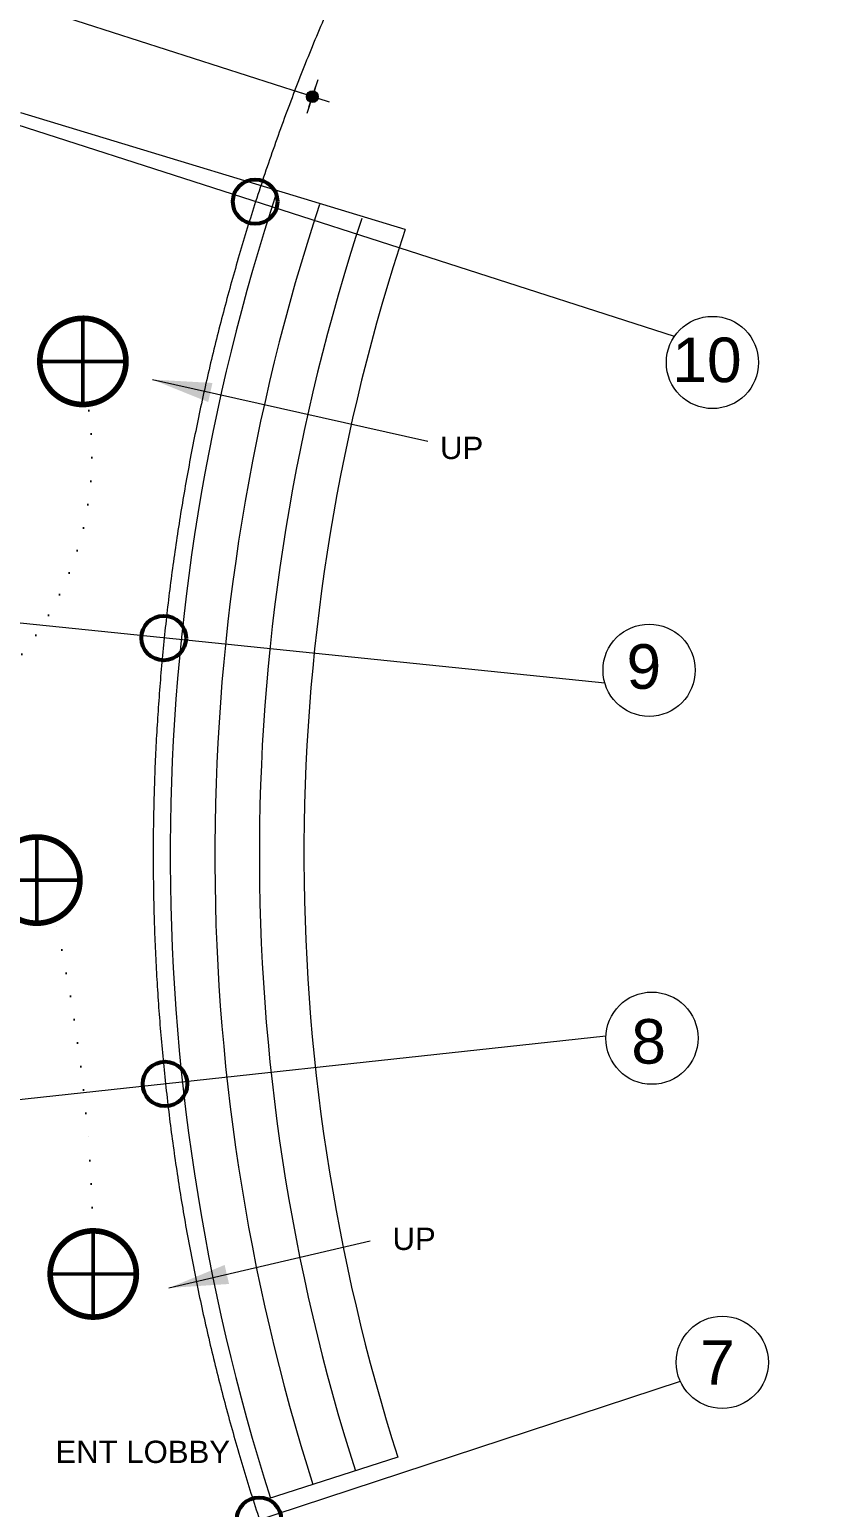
# Model space of a CAD drawing. Header units: millimetres. Extents: x -582 to 488037, y -1142837 to 903.
# Drawn here: x 376250 to 381541, y -1114042 to -1104098 of the extents above; entities that cross this region are included whole.
import ezdxf

# ---------------------------------------------------------------- set-up
doc = ezdxf.new("R2010")
doc.units = ezdxf.units.MM
doc.header["$PDMODE"] = 3
doc.linetypes.add('CENTERX2', pattern=[101.6, 63.5, -12.7, 12.7, -12.7])
doc.linetypes.add('DOT2', pattern=[3.175, 0, -3.175])
doc.layers.add('A New CL', color=7, linetype='CENTERX2', lineweight=13, true_color=0x18bbcd)
doc.layers.add('Pipe line', color=7, linetype='Continuous', lineweight=60, true_color=0x0070ff)
for name, color, linetype, lineweight in [('COLUMN-HATCH', 1, 'Continuous', 53), ('Dimension', 5, 'Continuous', 13), ('dw', 92, 'Continuous', 15), ('hatch', 9, 'Continuous', 0), ('stair', 20, 'Continuous', 20), ('TEXT-ANNO', 10, 'Continuous', 15)]:
    doc.layers.add(name, color=color, linetype=linetype, lineweight=lineweight)
doc.layers.add('E_Electrical Layout', color=210, linetype='Continuous')
doc.layers.add('E_Switch', color=30, linetype='DOT2')
doc.styles.add('Arial', font='arial.ttf')
doc.dimstyles.new('A_ Detail', dxfattribs={"dimtxt": 250, "dimasz": 80, "dimexe": 75, "dimexo": 0, "dimgap": 4, "dimtad": 1, "dimdec": 0, "dimzin": 1, "dimdsep": 46, "dimtxsty": 'Arial', "dimblk": 'dot 2', "dimcen": 0.09375, "dimclrd": 5, "dimclre": 5, "dimclrt": 256, "dimadec": 0, "dimazin": 0, "dimtfac": 0.75, "dimtdec": 0, "dimtix": 1, "dimtmove": 1, "dimatfit": 3, "dimfxl": 75, "dimfxlon": 1, "dimtolj": 1, "dimtzin": 0, "dimlwd": 13, "dimlwe": 9, "dimarcsym": 0})

# ---------------------------------------------------------------- blocks, each defined once
blk = doc.blocks.new('A$C115C1E31')
blk.add_circle((-22.2, 85.8), 150)
blk = doc.blocks.new('dot1')
at = {"layer": 'hatch'}
h = blk.add_hatch(color=256, dxfattribs=at)
edge = h.paths.add_edge_path()
edge.add_arc((0, 0), 1, 0, 360)
for p, q in [((0, 3), (0, -3)), ((3, 0), (-3, 0))]:
    blk.add_line(p, q, dxfattribs=at)
blk.add_circle((0, 0), 1, dxfattribs=at)
blk = doc.blocks.new('dot 2')
at = {"layer": 'hatch', "xscale": 0.5, "yscale": 0.5, "zscale": 0.5}
blk.add_blockref('dot1', (0, 0), dxfattribs=at)
blk = doc.blocks.new('*D125')
at = {"layer": 'DEFPOINTS', "color": 0, "transparency": 16777216}
for p in [(369059.9, -1102450.5), (378154.3, -1104549.6), (377911.9, -1105302.2)]:
    blk.add_point(p, dxfattribs=at)
at = {"layer": 'Dimension', "color": 5, "lineweight": 9, "transparency": 16777216}
for p, q in [((369279.3, -1101769.3), (369325.3, -1101626.5)), ((378131.3, -1104620.9), (378177.3, -1104478.2))]:
    blk.add_line(p, q, dxfattribs=at)
at = {"layer": 'Dimension', "color": 5, "lineweight": 13, "transparency": 16777216}
blk.add_line((369378.5, -1101722.4), (378078.2, -1104525), dxfattribs=at)
at = {"layer": 'Dimension', "color": 5, "lineweight": 13, "transparency": 16777216, "xscale": 80, "yscale": 80, "zscale": 80}
for p, rotation in [((369302.3, -1101697.9), 162.1438264537697), ((378154.3, -1104549.6), 342.1438264537697)]:
    blk.add_blockref('dot 2', p, dxfattribs=dict(at, rotation=rotation))
at = {"layer": 'Dimension', "transparency": 16777216, "insert": (373757.7, -1103032.4), "char_height": 180, "attachment_point": 5, "rotation": 342.14383, "style": 'Arial'}
blk.add_mtext('\\A1;9300', dxfattribs=at)
blk = doc.blocks.new('mb')
at = {"const_width": 20}
blk.add_lwpolyline([(18.1, 151.2, -0.887546), (18.1, -151.2, -1.126702), (18.1, 151.2, -0.226057)], format="xyb", dxfattribs=at)
at = {"const_width": 12.5}
for points in [[(0, -151.2), (0, 151.2)], [(-151.2, 0), (151.2, 0)]]:
    blk.add_lwpolyline(points, dxfattribs=at)
blk = doc.blocks.new('A$C08380FCA')
blk.add_blockref('mb', (162.3, 162.2))

msp = doc.modelspace()

# ---------------------------------------------------------------- linework, layer by layer
at = {"layer": 'A New CL', "ltscale": 100}
for p, q in [((380591.6, -1106163.2), (365508.6, -1101307.2)), ((380123.3, -1108494.9), (363742.9, -1106820.5)), ((380130.3, -1110871), (364035.3, -1112611.8)), ((380631.5, -1113193.6), (363274, -1118894.6))]:
    msp.add_line(p, q, dxfattribs=at)
for centre, radius, start, end in [((391421.3, -1109649.8), 23338.9, 157.31549, 262.65238), ((391421.2, -1109649.8), 18838.9, 156.59353, 250.8801), ((391421.3, -1109649.8), 14338.9, 155.84824, 162.15401), ((391421.3, -1109649.8), 14338.9, 162.15401, 174.16331), ((391421.3, -1109649.8), 14338.9, 174.16331, 186.17297), ((391421.3, -1109649.8), 14338.9, 186.17297, 198.18236)]:
    msp.add_arc(centre, radius, start, end, dxfattribs=at)
at = {"layer": 'Dimension'}
for centre in [(380847.8, -1106338), (380421.4, -1108408.8), (380440.3, -1110884.5), (380914.1, -1113065.4)]:
    msp.add_circle(centre, 310.3, dxfattribs=at)
at = {"layer": 'E_Switch', "ltscale": 50}
for centre, radius, start, end in [((374523.2, -1106959.5), 2145.8, 295.88596, 13.46224), ((365801.9, -1112433.1), 10878.3, 359.64777, 13.03261)]:
    msp.add_arc(centre, radius, start, end, dxfattribs=at)
at = {"layer": 'stair'}
for p, q in [((378779, -1105442.6), (376191.3, -1104658.2)), ((378729.3, -1113704.4), (377851, -1113985.6))]:
    msp.add_line(p, q, dxfattribs=at)
for radius, start, end in [(13923.9, 161.69085, 197.71848), (13623.9, 161.69085, 197.71769), (13323.9, 161.59331, 197.71685)]:
    msp.add_arc((391421.2, -1109649.8), radius, start, end, dxfattribs=at)
at = {"layer": 'TEXT-ANNO'}
msp.add_arc((391421.2, -1109649.8), 14223.9, 161.69085, 197.71925, dxfattribs=at)

# ---------------------------------------------------------------- block references
at = {"layer": 'COLUMN-HATCH', "rotation": 358.2021055428715}
for p in [(377788.6, -1105342.6), (377173, -1108278.8), (377181.8, -1111278.8), (377814.6, -1114211.3)]:
    msp.add_blockref('A$C115C1E31', p, dxfattribs=at)
at = {"layer": 'E_Electrical Layout', "xscale": 1.905, "yscale": 1.905, "zscale": 1.905}
for p in [(376299.9, -1106639.9), (375989.9, -1110129.9), (376369.9, -1112779.9)]:
    msp.add_blockref('A$C08380FCA', p, dxfattribs=at)

# ---------------------------------------------------------------- texts
at = {"layer": 'Pipe line', "color": 5, "attachment_point": 5, "style": 'Arial'}
for s, insert, char_height in [('10', (380811.2, -1106322.6), 300), ('UP', (379159.3, -1106913.9), 150), ('9', (380385.9, -1108385.9), 300), ('8', (380418.3, -1110908), 300), ('UP', (378839.4, -1112235.5), 150), ('7', (380881.4, -1113066.5), 300), ('ENT LOBBY', (377012.2, -1113668.5), 150)]:
    msp.add_mtext(s, dxfattribs=dict(at, insert=insert, char_height=char_height))

# ---------------------------------------------------------------- dimensions: what is measured, and where the dimension line sits
at = {"layer": 'Dimension'}
dim = msp.add_aligned_dim(p1=(369059.9, -1102450.5), p2=(377911.9, -1105302.2), distance=790.7, dimstyle='A_ Detail', override={"dimtxt": 180}, dxfattribs=at)
dim.commit()
dim.dimension.update_dxf_attribs({"geometry": '*D125', "text_midpoint": (373757.7, -1103032.4)})

# ---------------------------------------------------------------- leaders
at = {"layer": 'dw'}
for points in [[(377076.8, -1106453.1), (378931.9, -1106866.6)], [(377188.9, -1112565), (378544.3, -1112248.7)]]:
    msp.add_leader(points, dimstyle='A_ Detail', override={"dimasz": 400, "dimtad": 0, "dimfxlon": 1, "dimarcsym": 1}, dxfattribs=at)

doc.saveas('drawing.dxf')
